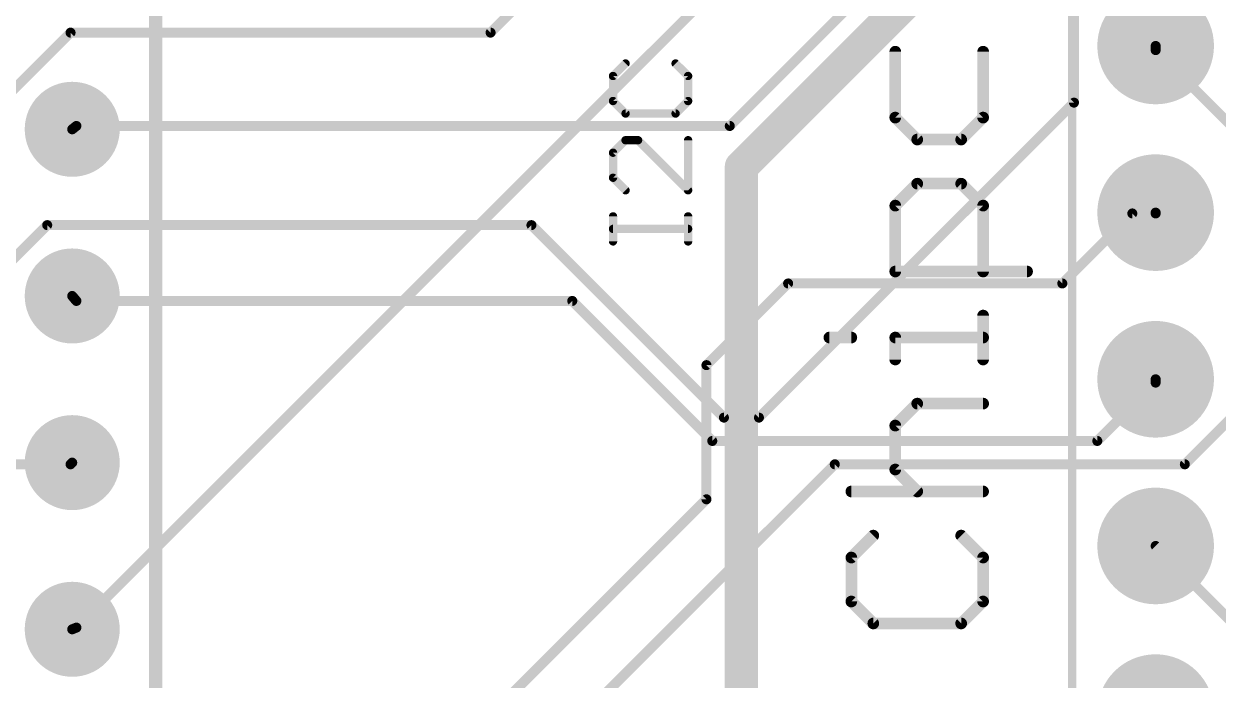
# Model space of a CAD drawing. Extents: x 0 to 101, y -4 to 80.
# Drawn here: x 53.87 to 72.07, y 15.74 to 25.74 of the extents above; entities that cross this region are included whole.
import ezdxf

# ---------------------------------------------------------------- set-up
doc = ezdxf.new("R2010")
doc.units = 0
for name, color, linetype in [('1', 14, 'CONTINUOUS'), ('16', 174, 'CONTINUOUS'), ('17', 94, 'CONTINUOUS'), ('18', 94, 'CONTINUOUS'), ('21', 251, 'CONTINUOUS'), ('25', 251, 'CONTINUOUS'), ('51', 251, 'CONTINUOUS')]:
    doc.layers.add(name, color=color, linetype=linetype)

# ---------------------------------------------------------------- blocks, each defined once
blk = doc.blocks.new('ROUNDP')
at = {"const_width": 0.5}
blk.add_lwpolyline([(0, -0.25, 1), (0, 0.25, 1), (0, -0.25)], format="xyb", dxfattribs=at)
blk = doc.blocks.new('ROUNDV')
at = {"const_width": 0.5}
blk.add_lwpolyline([(0, -0.25, 1), (0, 0.25, 1), (0, -0.25)], format="xyb", dxfattribs=at)

msp = doc.modelspace()

# ---------------------------------------------------------------- linework, layer by layer
at = {"layer": '1'}
for points, const_width in [([(71.0311, 30.5816), (64.6303, 24.1808)], 0.1524), ([(70.5866, 29.337), (64.8081, 23.5585)], 0.508), ([(63.2968, 27.9146), (60.9854, 25.6032)], 0.1524), ([(69.8754, 25.8699), (69.8754, 24.5364)], 0.1524), ([(54.5846, 25.6032), (50.9397, 21.9583)], 0.1524), ([(60.9854, 25.6032), (54.5846, 25.6032)], 0.1524), ([(71.12, 25.3365), (71.12, 25.4)], 0.1524), ([(71.12, 25.3365), (72.3646, 24.0919)], 0.1524), ([(69.8754, 24.5364), (65.0748, 19.7358)], 0.1524), ([(54.6735, 24.1808), (54.61, 24.13)], 0.1524), ([(64.6303, 24.1808), (54.6735, 24.1808)], 0.1524), ([(64.8081, 23.5585), (64.8081, 20.2692)], 0.508), ([(54.229, 22.6695), (53.2511, 21.6916)], 0.1524), ([(61.6077, 22.6695), (54.229, 22.6695)], 0.1524), ([(64.5414, 19.7358), (61.6077, 22.6695)], 0.1524), ([(54.6735, 21.5138), (54.61, 21.59)], 0.1524), ([(62.23, 21.5138), (54.6735, 21.5138)], 0.1524), ([(64.3636, 19.3802), (62.23, 21.5138)], 0.1524), ([(71.12, 20.2692), (71.12, 20.32)], 0.1524), ([(71.12, 20.2692), (70.231, 19.3802)], 0.1524), ([(72.3646, 19.8247), (71.5645, 19.0246)], 0.1524), ([(65.0748, 19.7358), (64.5414, 19.7358)], 0.1524), ([(70.231, 19.3802), (64.3636, 19.3802)], 0.1524), ([(54.5846, 19.0246), (54.61, 19.05)], 0.1524), ([(52.7177, 19.0246), (54.5846, 19.0246)], 0.1524), ([(66.2305, 19.0246), (61.2521, 14.0462)], 0.1524), ([(71.5645, 19.0246), (66.2305, 19.0246)], 0.1524), ([(71.12, 17.78), (76.1873, 12.7127)], 0.1524)]:
    msp.add_lwpolyline(points, dxfattribs=dict(at, const_width=const_width))
for points, const_width in [([(54.5846, 25.6413, 1), (54.5846, 25.5651)], 0.0762), ([(54.6115, 25.5763, 1), (54.5577, 25.6301)], 0.0762), ([(60.9585, 25.6301, 1), (61.0123, 25.5763)], 0.0762), ([(60.9854, 25.5651, 1), (60.9854, 25.6413)], 0.0762), ([(71.1581, 25.4, 1), (71.0819, 25.4)], 0.0762), ([(71.0819, 25.3365, 1), (71.1581, 25.3365)], 0.0762), ([(71.1469, 25.3634, 1), (71.0931, 25.3096)], 0.0762), ([(69.8373, 24.5364, 1), (69.9135, 24.5364)], 0.0762), ([(69.9023, 24.5095, 1), (69.8485, 24.5633)], 0.0762), ([(54.6735, 24.2189, 1), (54.6735, 24.1427)], 0.0762), ([(54.6973, 24.151, 1), (54.6497, 24.2106)], 0.0762), ([(64.6034, 24.2077, 1), (64.6572, 24.1539)], 0.0762), ([(64.6303, 24.1427, 1), (64.6303, 24.2189)], 0.0762), ([(54.5862, 24.1598, 1), (54.6338, 24.1002)], 0.0762), ([(64.9351, 23.5585, 1), (64.6811, 23.5585)], 0.254), ([(64.7183, 23.6483, 1), (64.8979, 23.4687)], 0.254), ([(54.229, 22.7076, 1), (54.229, 22.6314)], 0.0762), ([(54.2559, 22.6426, 1), (54.2021, 22.6964)], 0.0762), ([(61.6346, 22.6964, 1), (61.5808, 22.6426)], 0.0762), ([(61.6077, 22.6314, 1), (61.6077, 22.7076)], 0.0762), ([(54.6393, 21.6144, 1), (54.5807, 21.5656)], 0.0762), ([(54.6735, 21.5519, 1), (54.6735, 21.4757)], 0.0762), ([(54.6442, 21.4894, 1), (54.7028, 21.5382)], 0.0762), ([(62.2569, 21.5407, 1), (62.2031, 21.4869)], 0.0762), ([(62.23, 21.4757, 1), (62.23, 21.5519)], 0.0762), ([(64.6811, 20.2692, 1), (64.9351, 20.2692)], 0.254), ([(71.1581, 20.32, 1), (71.0819, 20.32)], 0.0762), ([(71.0819, 20.2692, 1), (71.1581, 20.2692)], 0.0762), ([(71.1469, 20.2423, 1), (71.0931, 20.2961)], 0.0762), ([(64.5414, 19.7739, 1), (64.5414, 19.6977)], 0.0762), ([(64.5145, 19.7089, 1), (64.5683, 19.7627)], 0.0762), ([(65.0479, 19.7627, 1), (65.1017, 19.7089)], 0.0762), ([(65.0748, 19.6977, 1), (65.0748, 19.7739)], 0.0762), ([(64.3636, 19.4183, 1), (64.3636, 19.3421)], 0.0762), ([(64.3367, 19.3533, 1), (64.3905, 19.4071)], 0.0762), ([(70.2041, 19.4071, 1), (70.2579, 19.3533)], 0.0762), ([(70.231, 19.3421, 1), (70.231, 19.4183)], 0.0762), ([(54.6369, 19.0231, 1), (54.5831, 19.0769)], 0.0762), ([(54.5577, 19.0515, 1), (54.6115, 18.9977)], 0.0762), ([(54.5846, 18.9865, 1), (54.5846, 19.0627)], 0.0762), ([(66.2305, 19.0627, 1), (66.2305, 18.9865)], 0.0762), ([(66.2574, 18.9977, 1), (66.2036, 19.0515)], 0.0762), ([(71.5376, 19.0515, 1), (71.5914, 18.9977)], 0.0762), ([(71.5645, 18.9865, 1), (71.5645, 19.0627)], 0.0762), ([(71.1469, 17.8069, 1), (71.0931, 17.7531)], 0.0762)]:
    msp.add_lwpolyline(points, format="xyb", dxfattribs=dict(at, const_width=const_width))
at = {"layer": '16'}
for points, const_width in [([(65.5193, 27.3812), (54.6735, 16.5354)], 0.1524), ([(71.12, 22.8473), (71.12, 22.86)], 0.1524), ([(70.7644, 22.8473), (69.6976, 21.7805)], 0.1524), ([(71.12, 22.8473), (70.7644, 22.8473)], 0.1524), ([(65.5193, 21.7805), (64.2747, 20.5359)], 0.1524), ([(69.6976, 21.7805), (65.5193, 21.7805)], 0.1524), ([(64.2747, 20.5359), (64.2747, 18.4912)], 0.1524), ([(64.8081, 20.2692), (64.8081, 15.4686)], 0.508), ([(64.2747, 18.4912), (54.6735, 8.89)], 0.1524), ([(54.6735, 16.5354), (54.61, 16.51)], 0.1524)]:
    msp.add_lwpolyline(points, dxfattribs=dict(at, const_width=const_width))
for points, const_width in [([(71.1581, 22.86, 1), (71.0819, 22.86)], 0.0762), ([(70.7644, 22.8854, 1), (70.7644, 22.8092)], 0.0762), ([(70.7913, 22.8204, 1), (70.7375, 22.8742)], 0.0762), ([(71.0819, 22.8473, 1), (71.1581, 22.8473)], 0.0762), ([(71.12, 22.8092, 1), (71.12, 22.8854)], 0.0762), ([(65.5193, 21.8186, 1), (65.5193, 21.7424)], 0.0762), ([(65.5462, 21.7536, 1), (65.4924, 21.8074)], 0.0762), ([(69.6707, 21.8074, 1), (69.7245, 21.7536)], 0.0762), ([(69.6976, 21.7424, 1), (69.6976, 21.8186)], 0.0762), ([(64.3128, 20.5359, 1), (64.2366, 20.5359)], 0.0762), ([(64.2478, 20.5628, 1), (64.3016, 20.509)], 0.0762), ([(64.9351, 20.2692, 1), (64.6811, 20.2692)], 0.254), ([(64.3016, 18.4643, 1), (64.2478, 18.5181)], 0.0762), ([(64.2366, 18.4912, 1), (64.3128, 18.4912)], 0.0762), ([(54.5959, 16.5454, 1), (54.6241, 16.4746)], 0.0762), ([(54.6466, 16.5623, 1), (54.7004, 16.5085)], 0.0762), ([(54.6876, 16.5, 1), (54.6594, 16.5708)], 0.0762)]:
    msp.add_lwpolyline(points, format="xyb", dxfattribs=dict(at, const_width=const_width))
at = {"layer": '21'}
for points, const_width in [([(55.88, 35.56), (55.88, 0)], 0.2032), ([(69.85, 8.89), (69.85, 29.21)], 0.127)]:
    msp.add_lwpolyline(points, dxfattribs=dict(at, const_width=const_width))
at = {"layer": '25'}
for points, const_width in [([(67.1522, 25.3128), (67.1522, 24.3086)], 0.1778), ([(68.4911, 24.3086), (68.4911, 25.3128)], 0.1778), ([(63.042, 25.1329), (62.8513, 24.9423)], 0.127), ([(63.9953, 24.9423), (63.8046, 25.1329)], 0.127), ([(62.8513, 24.9423), (62.8513, 24.561)], 0.127), ([(63.9953, 24.561), (63.9953, 24.9423)], 0.127), ([(62.8513, 24.561), (63.042, 24.3703)], 0.127), ([(63.8046, 24.3703), (63.9953, 24.561)], 0.127), ([(63.042, 24.3703), (63.8046, 24.3703)], 0.127), ([(67.1522, 24.3086), (67.4869, 23.9739)], 0.1778), ([(68.1564, 23.9739), (68.4911, 24.3086)], 0.1778), ([(63.042, 23.9636), (62.8513, 23.7729)], 0.127), ([(63.2326, 23.9636), (63.042, 23.9636)], 0.127), ([(63.9953, 23.2009), (63.2326, 23.9636)], 0.127), ([(63.9953, 23.9636), (63.9953, 23.2009)], 0.127), ([(67.4869, 23.9739), (68.1564, 23.9739)], 0.1778), ([(62.8513, 23.7729), (62.8513, 23.3916)], 0.127), ([(62.8513, 23.3916), (63.042, 23.2009)], 0.127), ([(67.1522, 22.9667), (67.4869, 23.3014)], 0.1778), ([(67.4869, 23.3014), (68.1564, 23.3014)], 0.1778), ([(68.1564, 23.3014), (68.4911, 22.9667)], 0.1778), ([(67.1522, 21.9625), (67.1522, 22.9667)], 0.1778), ([(68.4911, 22.9667), (68.4911, 21.9625)], 0.1778), ([(62.8513, 22.4213), (62.8513, 22.8026)], 0.127), ([(63.9953, 22.4213), (63.9953, 22.8026)], 0.127), ([(63.9953, 22.612), (62.8513, 22.612)], 0.127), ([(69.1605, 21.9625), (67.1522, 21.9625)], 0.1778), ([(68.4911, 20.6216), (68.4911, 21.2911)], 0.1778), ([(66.1481, 20.9564), (66.4828, 20.9564)], 0.1778), ([(67.1522, 20.6216), (67.1522, 20.9564)], 0.1778), ([(67.1522, 20.9564), (68.4911, 20.9564)], 0.1778), ([(67.1522, 19.6144), (67.4869, 19.9491)], 0.1778), ([(67.4869, 19.9491), (68.4911, 19.9491)], 0.1778), ([(67.1522, 18.945), (67.1522, 19.6144)], 0.1778), ([(67.4869, 18.6103), (67.1522, 18.945)], 0.1778), ([(66.4828, 18.6103), (68.4911, 18.6103)], 0.1778), ([(66.8175, 17.9378), (66.4828, 17.6031)], 0.1778), ([(68.4911, 17.6031), (68.1564, 17.9378)], 0.1778), ([(66.4828, 17.6031), (66.4828, 16.9336)], 0.1778), ([(68.4911, 16.9336), (68.4911, 17.6031)], 0.1778), ([(66.4828, 16.9336), (66.8175, 16.5989)], 0.1778), ([(68.1564, 16.5989), (68.4911, 16.9336)], 0.1778), ([(66.8175, 16.5989), (68.1564, 16.5989)], 0.1778)]:
    msp.add_lwpolyline(points, dxfattribs=dict(at, const_width=const_width))
for points, const_width in [([(67.1967, 25.3128, 1), (67.1078, 25.3128)], 0.0889), ([(68.5356, 25.3128, 1), (68.4467, 25.3128)], 0.0889), ([(63.0644, 25.1105, 1), (63.0195, 25.1554)], 0.0635), ([(63.8271, 25.1554, 1), (63.7822, 25.1105)], 0.0635), ([(62.8831, 24.9423, 1), (62.8196, 24.9423)], 0.0635), ([(62.8289, 24.9647, 1), (62.8738, 24.9198)], 0.0635), ([(64.0271, 24.9423, 1), (63.9635, 24.9423)], 0.0635), ([(63.9728, 24.9198, 1), (64.0178, 24.9647)], 0.0635), ([(62.8196, 24.561, 1), (62.8831, 24.561)], 0.0635), ([(62.8738, 24.5834, 1), (62.8289, 24.5385)], 0.0635), ([(63.9635, 24.561, 1), (64.0271, 24.561)], 0.0635), ([(64.0178, 24.5385, 1), (63.9728, 24.5834)], 0.0635), ([(63.042, 24.402, 1), (63.042, 24.3385)], 0.0635), ([(63.0195, 24.3478, 1), (63.0644, 24.3927)], 0.0635), ([(63.7822, 24.3927, 1), (63.8271, 24.3478)], 0.0635), ([(63.8046, 24.3385, 1), (63.8046, 24.402)], 0.0635), ([(67.1837, 24.3401, 1), (67.1208, 24.2772)], 0.0889), ([(68.5225, 24.2772, 1), (68.4597, 24.3401)], 0.0889), ([(67.1078, 24.3086, 1), (67.1967, 24.3086)], 0.0889), ([(68.4467, 24.3086, 1), (68.5356, 24.3086)], 0.0889), ([(63.042, 23.9953, 1), (63.042, 23.9318)], 0.0635), ([(63.0644, 23.9411, 1), (63.0195, 23.986)], 0.0635), ([(63.2551, 23.986, 1), (63.2102, 23.9411)], 0.0635), ([(63.2326, 23.9318, 1), (63.2326, 23.9953)], 0.0635), ([(64.0271, 23.9636, 1), (63.9635, 23.9636)], 0.0635), ([(67.4869, 24.0184, 1), (67.4869, 23.9295)], 0.0889), ([(67.4555, 23.9425, 1), (67.5184, 24.0053)], 0.0889), ([(68.125, 24.0053, 1), (68.1878, 23.9425)], 0.0889), ([(68.1564, 23.9295, 1), (68.1564, 24.0184)], 0.0889), ([(62.8831, 23.7729, 1), (62.8196, 23.7729)], 0.0635), ([(62.8289, 23.7953, 1), (62.8738, 23.7504)], 0.0635), ([(62.8196, 23.3916, 1), (62.8831, 23.3916)], 0.0635), ([(62.8738, 23.414, 1), (62.8289, 23.3691)], 0.0635), ([(67.4869, 23.3459, 1), (67.4869, 23.257)], 0.0889), ([(67.5184, 23.27, 1), (67.4555, 23.3328)], 0.0889), ([(68.1878, 23.3328, 1), (68.125, 23.27)], 0.0889), ([(68.1564, 23.257, 1), (68.1564, 23.3459)], 0.0889), ([(63.0195, 23.1784, 1), (63.0644, 23.2234)], 0.0635), ([(63.9635, 23.2009, 1), (64.0271, 23.2009)], 0.0635), ([(63.9728, 23.1784, 1), (64.0178, 23.2234)], 0.0635), ([(67.1967, 22.9667, 1), (67.1078, 22.9667)], 0.0889), ([(67.1208, 22.9981, 1), (67.1837, 22.9353)], 0.0889), ([(68.5356, 22.9667, 1), (68.4467, 22.9667)], 0.0889), ([(68.4597, 22.9353, 1), (68.5225, 22.9981)], 0.0889), ([(62.8831, 22.8026, 1), (62.8196, 22.8026)], 0.0635), ([(64.0271, 22.8026, 1), (63.9635, 22.8026)], 0.0635), ([(62.8513, 22.6437, 1), (62.8513, 22.5802)], 0.0635), ([(63.9953, 22.5802, 1), (63.9953, 22.6437)], 0.0635), ([(62.8196, 22.4213, 1), (62.8831, 22.4213)], 0.0635), ([(63.9635, 22.4213, 1), (64.0271, 22.4213)], 0.0635), ([(67.1522, 22.007, 1), (67.1522, 21.9181)], 0.0889), ([(69.1605, 21.9181, 1), (69.1605, 22.007)], 0.0889), ([(67.1078, 21.9625, 1), (67.1967, 21.9625)], 0.0889), ([(68.4467, 21.9625, 1), (68.5356, 21.9625)], 0.0889), ([(68.5356, 21.2911, 1), (68.4467, 21.2911)], 0.0889), ([(66.1481, 21.0008, 1), (66.1481, 20.9119)], 0.0889), ([(66.4828, 20.9119, 1), (66.4828, 21.0008)], 0.0889), ([(67.1967, 20.9564, 1), (67.1078, 20.9564)], 0.0889), ([(67.1522, 21.0008, 1), (67.1522, 20.9119)], 0.0889), ([(68.4911, 20.9119, 1), (68.4911, 21.0008)], 0.0889), ([(67.1078, 20.6216, 1), (67.1967, 20.6216)], 0.0889), ([(68.4467, 20.6216, 1), (68.5356, 20.6216)], 0.0889), ([(67.4869, 19.9936, 1), (67.4869, 19.9047)], 0.0889), ([(67.5184, 19.9177, 1), (67.4555, 19.9806)], 0.0889), ([(68.4911, 19.9047, 1), (68.4911, 19.9936)], 0.0889), ([(67.1967, 19.6144, 1), (67.1078, 19.6144)], 0.0889), ([(67.1208, 19.6459, 1), (67.1837, 19.583)], 0.0889), ([(67.1078, 18.945, 1), (67.1967, 18.945)], 0.0889), ([(67.1837, 18.9764, 1), (67.1208, 18.9136)], 0.0889), ([(66.4828, 18.6547, 1), (66.4828, 18.5658)], 0.0889), ([(67.4555, 18.5788, 1), (67.5184, 18.6417)], 0.0889), ([(68.4911, 18.5658, 1), (68.4911, 18.6547)], 0.0889), ([(66.8489, 17.9063, 1), (66.7861, 17.9692)], 0.0889), ([(68.1878, 17.9692, 1), (68.125, 17.9063)], 0.0889), ([(66.5272, 17.6031, 1), (66.4383, 17.6031)], 0.0889), ([(66.4514, 17.6345, 1), (66.5142, 17.5716)], 0.0889), ([(68.5356, 17.6031, 1), (68.4467, 17.6031)], 0.0889), ([(68.4597, 17.5716, 1), (68.5225, 17.6345)], 0.0889), ([(66.5142, 16.965, 1), (66.4514, 16.9022)], 0.0889), ([(66.4383, 16.9336, 1), (66.5272, 16.9336)], 0.0889), ([(68.4467, 16.9336, 1), (68.5356, 16.9336)], 0.0889), ([(68.5225, 16.9022, 1), (68.4597, 16.965)], 0.0889), ([(66.8175, 16.6434, 1), (66.8175, 16.5544)], 0.0889), ([(66.7861, 16.5675, 1), (66.8489, 16.6303)], 0.0889), ([(68.125, 16.6303, 1), (68.1878, 16.5675)], 0.0889), ([(68.1564, 16.5544, 1), (68.1564, 16.6434)], 0.0889)]:
    msp.add_lwpolyline(points, format="xyb", dxfattribs=dict(at, const_width=const_width))
at = {"layer": '51', "const_width": 0.127}
msp.add_lwpolyline([(55.88, 35.56), (55.88, 0)], dxfattribs=at)

# ---------------------------------------------------------------- block references
at = {"layer": '17', "rotation": 180}
for p, xscale, yscale in [((71.12, 25.4), 1.778, 1.778), ((71.12, 25.4), 1.778, 1.778), ((54.61, 24.13), 1.4478, 1.4478), ((54.61, 24.13), 1.4478, 1.4478), ((71.12, 22.86), 1.778, 1.778), ((71.12, 22.86), 1.778, 1.778), ((54.61, 21.59), 1.4478, 1.4478), ((54.61, 21.59), 1.4478, 1.4478), ((71.12, 20.32), 1.778, 1.778), ((71.12, 20.32), 1.778, 1.778), ((54.61, 19.05), 1.4478, 1.4478), ((54.61, 19.05), 1.4478, 1.4478), ((71.12, 17.78), 1.778, 1.778), ((71.12, 17.78), 1.778, 1.778), ((54.61, 16.51), 1.4478, 1.4478), ((54.61, 16.51), 1.4478, 1.4478), ((71.12, 15.24), 1.778, 1.778), ((71.12, 15.24), 1.778, 1.778)]:
    msp.add_blockref('ROUNDP', p, dxfattribs=dict(at, xscale=xscale, yscale=yscale))
at = {"layer": '18', "xscale": 0.4572, "yscale": 0.4572}
msp.add_blockref('ROUNDV', (64.8081, 20.2692), dxfattribs=at)
msp.add_blockref('ROUNDV', (64.8081, 20.2692), dxfattribs=at)

doc.saveas('drawing.dxf')
